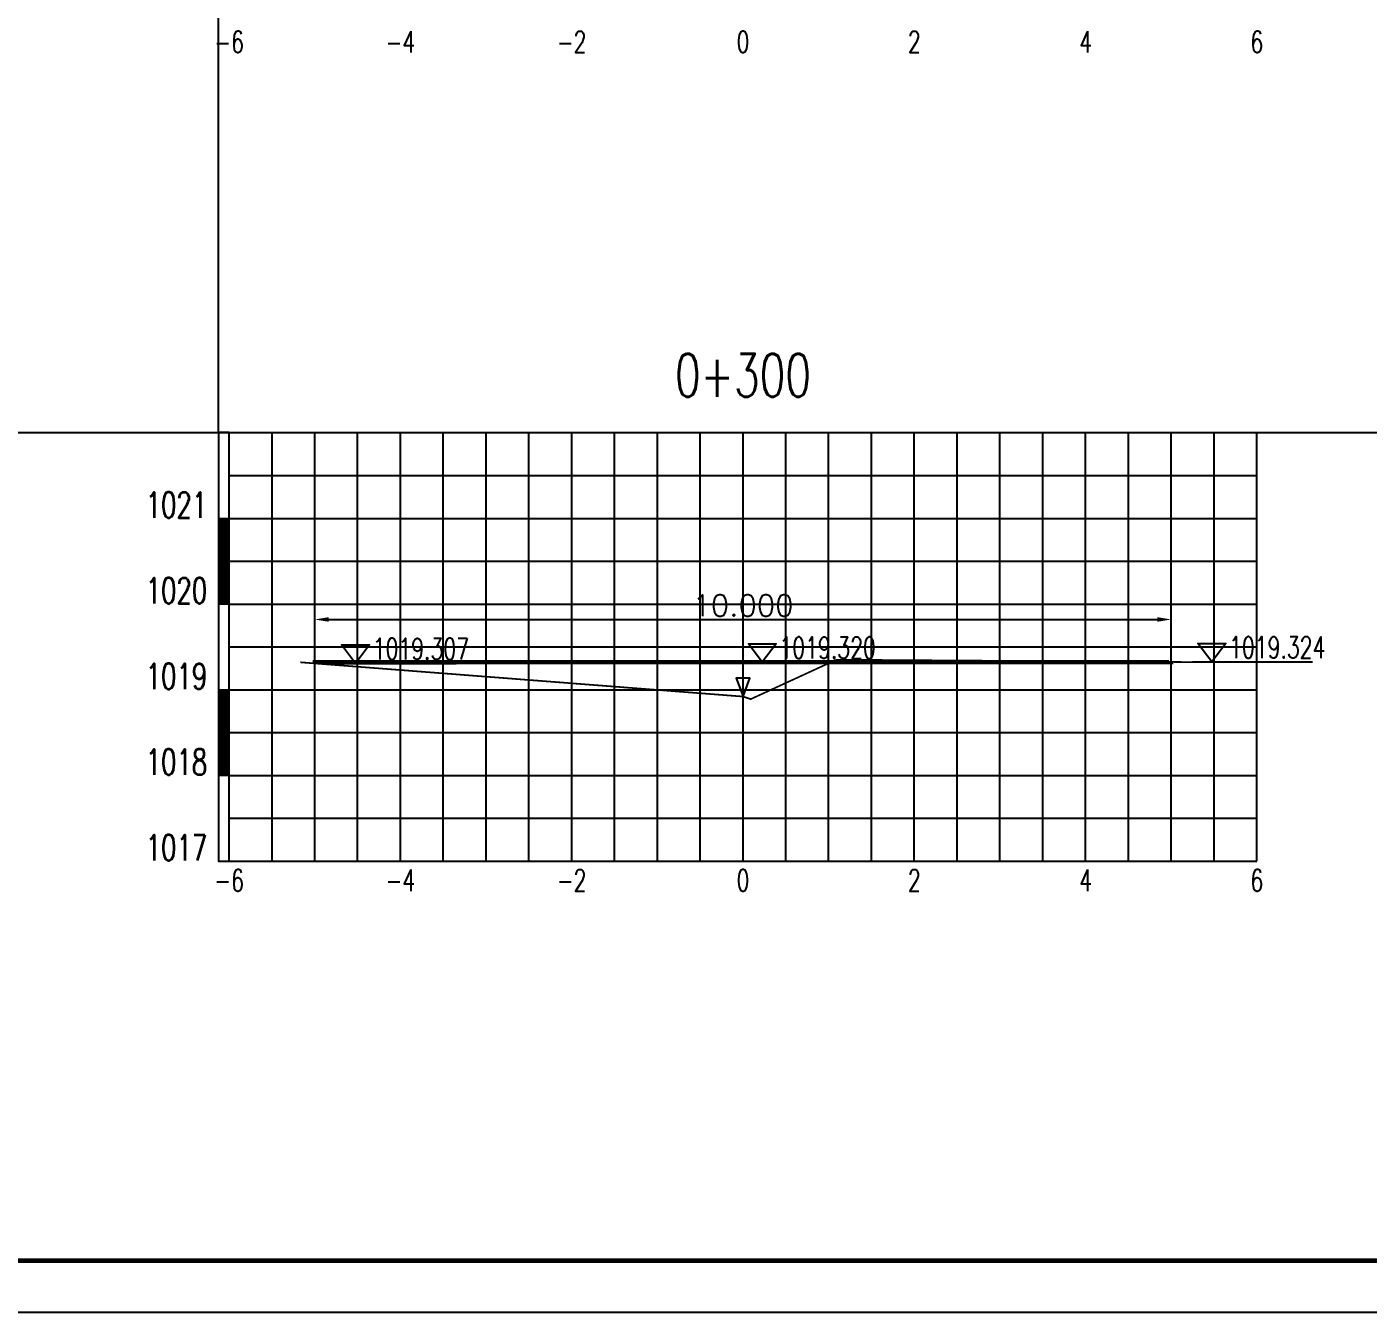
# Model space of a CAD drawing. Extents: x 695776 to 1250176, y 4443437 to 9025597.
# Drawn here: x 1020091 to 1035754, y 4482840 to 4497841 of the extents above; entities that cross this region are included whole.
import ezdxf
from ezdxf.enums import TextEntityAlignment as Align

# ---------------------------------------------------------------- set-up
doc = ezdxf.new("R2010")
doc.units = 0
doc.header["$LTSCALE"] = 0.5
doc.header["$PDSIZE"] = 0.2
doc.linetypes.add('ACAD_ISO07W100', pattern=[3.5, 0.5, -3])
doc.linetypes.add('CENTER2', pattern=[28.575, 19.05, -3.175, 3.175, -3.175])
doc.layers.get('0').update_dxf_attribs({"linetype": 'CONTINUOUS'})
doc.layers.get('Defpoints').update_dxf_attribs({"linetype": 'CONTINUOUS'})
for name, color, linetype in [('KEDU', 7, 'CONTINUOUS'), ('MIGE', 4, 'ACAD_ISO07W100'), ('MIGE1', 11, 'CONTINUOUS'), ('SANJIAO', 212, 'CONTINUOUS'), ('SHEJI', 1, 'CONTINUOUS'), ('YUANSHI', 2, 'CONTINUOUS'), ('YUANSHI1', 73, 'CONTINUOUS'), ('ZHOUXIAN', 20, 'CENTER2'), ('图框', 7, 'CONTINUOUS'), ('辅助线', 3, 'CONTINUOUS')]:
    doc.layers.add(name, color=color, linetype=linetype)
doc.styles.get("Standard").update_dxf_attribs({"font": 'rs.shx', "bigfont": 'hztxt.shx'})
doc.dimstyles.get("Standard").update_dxf_attribs({"dimtxt": 0.18, "dimasz": 0.18, "dimexe": 0.18, "dimexo": 0.0625, "dimgap": 0.09, "dimtad": 0, "dimtih": 1, "dimtoh": 1, "dimdec": 4, "dimzin": 0, "dimdsep": 46, "dimtxsty": 'Standard', "dimcen": 0.09, "dimadec": 0, "dimazin": 0, "dimtfac": 1, "dimtdec": 4, "dimtofl": 0, "dimtmove": 0, "dimatfit": 3, "dimfxl": 0, "dimtolj": 1, "dimtzin": 0, "dimarcsym": 0})

# ---------------------------------------------------------------- blocks, each defined once
blk = doc.blocks.new('zhunghao')
blk.add_lwpolyline([(0, 0), (0.326, 0.863), (-0.326, 0.863), (0, 0)])
blk = doc.blocks.new('ele_sym08')
blk.add_line((0, 0), (5.597, 0))
blk.add_lwpolyline([(0.901, -0.002), (0.249, 0.861), (1.553, 0.861), (0.901, -0.002)])
at = {"width": 0.7}
blk.add_attdef('ELEVAT', (1.703, 0.181), '', height=1, dxfattribs=at)
blk = doc.blocks.new('*D839')
at = {"color": 0, "lineweight": -2}
for p, q in [((1023454, 4490675), (1023454, 4491175)), ((1033454, 4490675), (1033454, 4491175)), ((1023617, 4490925), (1033292, 4490925))]:
    blk.add_line(p, q, dxfattribs=at)
at = {"color": 0}
for points in [[(1023617, 4490952), (1023617, 4490898), (1023454, 4490925)], [(1033292, 4490952), (1033292, 4490898), (1033454, 4490925)]]:
    blk.add_solid(points, dxfattribs=at)
at = {"layer": 'Defpoints', "color": 0}
for p in [(1033454, 4490925), (1023454, 4490425), (1033454, 4490425)]:
    blk.add_point(p, dxfattribs=at)
at = {"color": 0, "insert": (1028454, 4491088), "char_height": 250, "attachment_point": 5}
blk.add_mtext('\\A1;10.000', dxfattribs=at)
blk = doc.blocks.new('bc1_100')
blk.add_lwpolyline([(0.064, 1), (-0.063, 1), (-0.063, 0), (0.064, 0)], close=True)
at = {"width": 0.7}
blk.add_attdef('BC', text='', height=0.3, dxfattribs=at).set_placement((-0.193, 0.007), align=Align.RIGHT)
blk = doc.blocks.new('bc0_100')
for p, q in [((-0.063, 1), (-0.063, 0)), ((0.063, 0), (0.063, 1))]:
    blk.add_line(p, q)
at = {"const_width": 0.126}
blk.add_lwpolyline([(0, 1), (0, 0)], dxfattribs=at)
at = {"width": 0.7}
blk.add_attdef('BC', text='', height=0.3, dxfattribs=at).set_placement((-0.193, 0.007), align=Align.RIGHT)

msp = doc.modelspace()

# ---------------------------------------------------------------- linework, layer by layer
at = {"layer": 'MIGE', "linetype": 'Continuous'}
for p, q in [((1022954.0409, 4488105.0944), (1022954.0409, 4493105.0944)), ((1023954.0409, 4488105.0944), (1023954.0409, 4493105.0944)), ((1024954.0409, 4488105.0944), (1024954.0409, 4493105.0944)), ((1025954.0409, 4488105.0944), (1025954.0409, 4493105.0944)), ((1026954.0409, 4488105.0944), (1026954.0409, 4493105.0944)), ((1027954.0409, 4488105.0944), (1027954.0409, 4493105.0944)), ((1028954.0409, 4488105.0944), (1028954.0409, 4493105.0944)), ((1029954.0409, 4488105.0944), (1029954.0409, 4493105.0944)), ((1030954.0409, 4488105.0944), (1030954.0409, 4493105.0944)), ((1031954.0409, 4488105.0944), (1031954.0409, 4493105.0944)), ((1032954.0409, 4488105.0944), (1032954.0409, 4493105.0944)), ((1033954.0409, 4488105.0944), (1033954.0409, 4493105.0944)), ((1022454.0409, 4492605.0944), (1034454.0409, 4492605.0944)), ((1022454.0409, 4491605.0944), (1034454.0409, 4491605.0944)), ((1022454.0409, 4490605.0944), (1034454.0409, 4490605.0944)), ((1022454.0409, 4489605.0944), (1034454.0409, 4489605.0944)), ((1022454.0409, 4488605.0944), (1034454.0409, 4488605.0944))]:
    msp.add_line(p, q, dxfattribs=at)
at = {"layer": 'MIGE1'}
for p, q in [((1022454.0409, 4493105.0944), (1034454.0409, 4493105.0944)), ((1022454.0409, 4488105.0944), (1022454.0409, 4493105.0944)), ((1023454.0409, 4488105.0944), (1023454.0409, 4493105.0944)), ((1024454.0409, 4488105.0944), (1024454.0409, 4493105.0944)), ((1025454.0409, 4488105.0944), (1025454.0409, 4493105.0944)), ((1026454.0409, 4488105.0944), (1026454.0409, 4493105.0944)), ((1027454.0409, 4488105.0944), (1027454.0409, 4493105.0944)), ((1028454.0409, 4488105.0944), (1028454.0409, 4493105.0944)), ((1029454.0409, 4488105.0944), (1029454.0409, 4493105.0944)), ((1030454.0409, 4488105.0944), (1030454.0409, 4493105.0944)), ((1031454.0409, 4488105.0944), (1031454.0409, 4493105.0944)), ((1032454.0409, 4488105.0944), (1032454.0409, 4493105.0944)), ((1033454.0409, 4488105.0944), (1033454.0409, 4493105.0944)), ((1034454.0409, 4488105.0944), (1034454.0409, 4493105.0944)), ((1022454.0409, 4492105.0944), (1034454.0409, 4492105.0944)), ((1022454.0409, 4491105.0944), (1034454.0409, 4491105.0944)), ((1022454.0409, 4490105.0944), (1034454.0409, 4490105.0944)), ((1022454.0409, 4489105.0944), (1034454.0409, 4489105.0944)), ((1022454.0409, 4488105.0944), (1034454.0409, 4488105.0944))]:
    msp.add_line(p, q, dxfattribs=at)
at = {"layer": 'SHEJI', "const_width": 50}
msp.add_lwpolyline([(1023454.0409, 4490411.9416), (1023454.0409, 4490425.0944), (1028454.0409, 4490425.0944), (1029478.8235, 4490425.0944), (1033454.0409, 4490425.0944), (1033454.0409, 4490428.9697)], dxfattribs=at)
at = {"layer": 'YUANSHI', "const_width": 20}
for points in [[(1029478.8235, 4490425.0944), (1029544.0409, 4490455.0944), (1033454.0409, 4490428.9697)], [(1023284.0409, 4490425.0944), (1023454.0409, 4490411.9416)], [(1033454.0409, 4490428.9697), (1034034.0409, 4490425.0944)]]:
    msp.add_lwpolyline(points, dxfattribs=at)
at = {"layer": 'YUANSHI1', "const_width": 20}
msp.add_lwpolyline([(1023454.0409, 4490411.9416), (1028454.0409, 4490025.0944), (1028544.0409, 4489995.0944), (1029478.8235, 4490425.0944)], dxfattribs=at)
at = {"layer": 'ZHOUXIAN'}
msp.add_line((1028454.0409, 4489495.0944), (1028454.0409, 4490955.0944), dxfattribs=at)
at = {"layer": '图框', "linetype": 'Continuous', "lineweight": -2, "flags": 128}
msp.add_lwpolyline([(1001564.2899, 4518480.4611), (1001564.2899, 4482840.4611), (1051964.2899, 4482840.4611), (1051964.2899, 4518480.4611), (1001564.2899, 4518480.4611)], dxfattribs=at)
at = {"layer": '图框', "linetype": 'Continuous', "lineweight": 60, "flags": 128}
msp.add_lwpolyline([(1004564.2899, 4517880.4611), (1051364.2899, 4517880.4611), (1051364.2899, 4483440.4611), (1004564.2899, 4483440.4611), (1004564.2899, 4517880.4611)], dxfattribs=at)
at = {"layer": '辅助线'}
for points in [[(1022327.8454, 4493105.0944), (1022327.8454, 4513487.6428)], [(1007287.3749, 4493105.0944), (1049292.6965, 4493105.0944)]]:
    msp.add_lwpolyline(points, dxfattribs=at)

# ---------------------------------------------------------------- block references
at = {"xscale": 250, "yscale": 250, "zscale": 250}
for p, values in [((1023704.0409, 4490411.9416), {'ELEVAT': '1019.307'}), ((1028454.0409, 4490425.0944), {'ELEVAT': '1019.320'}), ((1033704.0409, 4490428.9697), {'ELEVAT': '1019.324'})]:
    msp.add_blockref('ele_sym08', p, dxfattribs=at).add_auto_attribs(values)
at = {"layer": 'KEDU', "xscale": 1000, "yscale": 1000, "zscale": 1000}
for name, p, values in [('bc1_100', (1022390.7929, 4492105.0944), {'BC': '1021'}), ('bc0_100', (1022390.7929, 4491105.0944), {'BC': '1020'}), ('bc1_100', (1022390.7929, 4490105.0944), {'BC': '1019'}), ('bc0_100', (1022390.7929, 4489105.0944), {'BC': '1018'}), ('bc1_100', (1022390.7929, 4488105.0944), {'BC': '1017'})]:
    msp.add_blockref(name, p, dxfattribs=at).add_auto_attribs(values)
at = {"layer": 'SANJIAO', "xscale": 250, "yscale": 250, "zscale": 250}
msp.add_blockref('zhunghao', (1028454.0409, 4490025.0944), dxfattribs=at)

# ---------------------------------------------------------------- texts
at = {"width": 0.7}
msp.add_text('0+300', height=500, dxfattribs=at).set_placement((1028454.0409, 4493525.0944), align=Align.CENTER)
at = {"layer": 'KEDU', "width": 0.7}
for s, p in [('-6', (1022454.0409, 4497541.3781)), ('-4', (1024454.0409, 4497541.3781)), ('-2', (1026454.0409, 4497541.3781)), ('0', (1028454.0409, 4497541.3781)), ('0', (1028454.0409, 4497541.3781)), ('2', (1030454.0409, 4497541.3781)), ('4', (1032454.0409, 4497541.3781)), ('6', (1034454.0409, 4497541.3781)), ('-6', (1022454.0409, 4487755.0944)), ('-4', (1024454.0409, 4487755.0944)), ('-2', (1026454.0409, 4487755.0944)), ('0', (1028454.0409, 4487755.0944)), ('0', (1028454.0409, 4487755.0944)), ('2', (1030454.0409, 4487755.0944)), ('4', (1032454.0409, 4487755.0944)), ('6', (1034454.0409, 4487755.0944))]:
    msp.add_text(s, height=250, dxfattribs=at).set_placement(p, align=Align.CENTER)

# ---------------------------------------------------------------- dimensions: what is measured, and where the dimension line sits
dim = msp.add_linear_dim(base=(1033454.0409, 4490925.0944), p1=(1023454.0409, 4490425.0944), p2=(1033454.0409, 4490425.0944), dimstyle='Standard', override={"dimtxt": 250, "dimasz": 162.5, "dimexe": 250, "dimexo": 250, "dimgap": 37.5, "dimtad": 1, "dimtih": 0, "dimtoh": 0, "dimdec": 3, "dimlfac": 0.001})
dim.commit()
dim.dimension.update_dxf_attribs({"geometry": '*D839', "text_midpoint": (1028454.0409, 4491087.5944)})

doc.saveas('drawing.dxf')
